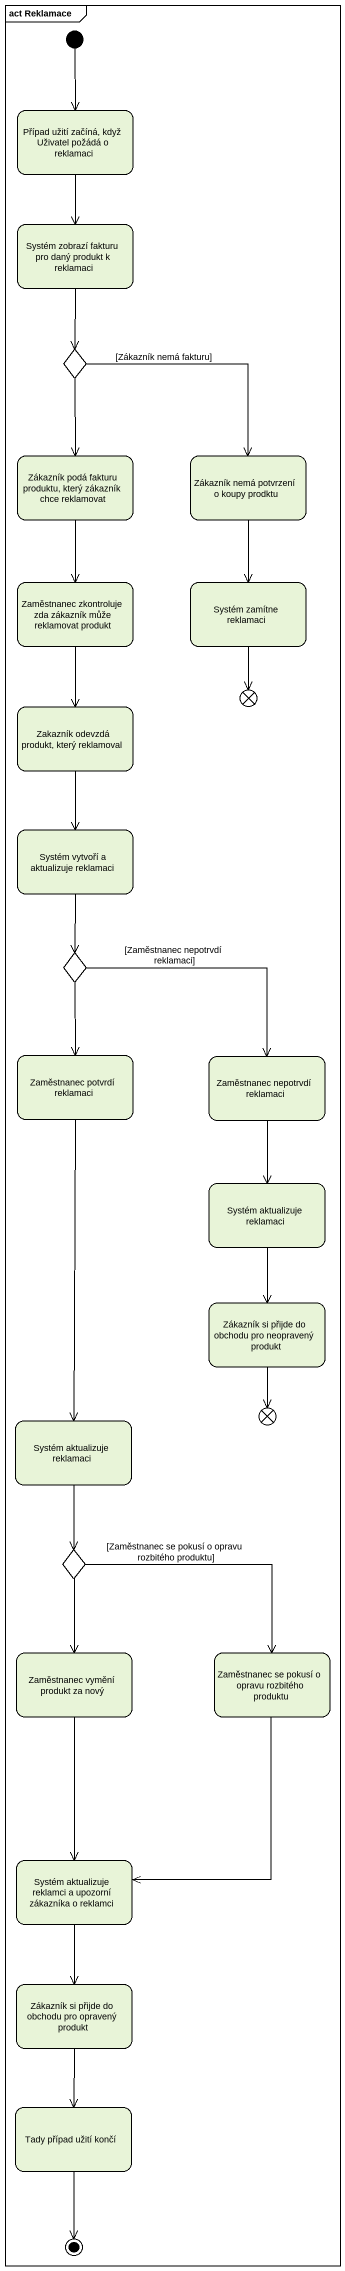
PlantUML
@startuml
mainframe act Reklamace
hide empty description
state "Případ užití začíná, když Uživatel požádá o reklamaci" as Případ_užití_začíná_když
state "Systém zobrazí fakturu pro daný produkt k reklamaci" as Systém_zobrazí_fakturu_pro
state choice1 <<choice>>
state "Zákazník podá fakturu produktu, který zákazník chce reklamovat" as Zákazník_podá_fakturu
state "Zákazník nemá potvrzení o koupy prodktu" as Zákazník_nemá_potvrzení_o
state "Zaměstnanec zkontroluje zda zákazník může reklamovat produkt" as Zaměstnanec_zkontroluje_zda
state "Systém zamítne reklamaci" as Systém_zamítne_reklamaci
state "Zakazník odevzdá produkt, který reklamoval" as Zakazník_odevzdá_produkt
state flowfinal1 <<end>>
state "Systém vytvoří a aktualizuje reklamaci" as Systém_vytvoří_a
state choice2 <<choice>>
state "Zaměstnanec potvrdí reklamaci" as Zaměstnanec_potvrdí
state "Zaměstnanec nepotrvdí reklamaci" as Zaměstnanec_nepotrvdí
state "Systém aktualizuje reklamaci" as Systém_aktualizuje_reklamaci
state "Zákazník si přijde do obchodu pro neopravený produkt" as Zákazník_si_přijde_do
state flowfinal2 <<end>>
state "Systém aktualizuje reklamaci" as Systém_aktualizuje_reklamaci_2
state choice3 <<choice>>
state "Zaměstnanec vymění produkt za nový" as Zaměstnanec_vymění_produkt
state "Zaměstnanec se pokusí o opravu rozbitého produktu" as Zaměstnanec_se_pokusí_o
state "Systém aktualizuje reklamci a upozorní zákazníka o reklamci" as Systém_aktualizuje_reklamci
state "Zákazník si přijde do obchodu pro opravený produkt" as Zákazník_si_přijde_do_2
state "Tady případ užití končí" as Tady_případ_užití_končí
[*] --> Případ_užití_začíná_když
Případ_užití_začíná_když --> Systém_zobrazí_fakturu_pro
Systém_zobrazí_fakturu_pro --> choice1
choice1 --> Zákazník_podá_fakturu
choice1 --> Zákazník_nemá_potvrzení_o : [Zákazník nemá fakturu]
Zákazník_podá_fakturu --> Zaměstnanec_zkontroluje_zda
Zákazník_nemá_potvrzení_o --> Systém_zamítne_reklamaci
Zaměstnanec_zkontroluje_zda --> Zakazník_odevzdá_produkt
Systém_zamítne_reklamaci --> flowfinal1
Zakazník_odevzdá_produkt --> Systém_vytvoří_a
Systém_vytvoří_a --> choice2
choice2 --> Zaměstnanec_potvrdí
choice2 --> Zaměstnanec_nepotrvdí : [Zaměstnanec nepotrvdí reklamaci]
Zaměstnanec_potvrdí --> Systém_aktualizuje_reklamaci_2
Zaměstnanec_nepotrvdí --> Systém_aktualizuje_reklamaci
Systém_aktualizuje_reklamaci --> Zákazník_si_přijde_do
Zákazník_si_přijde_do --> flowfinal2
Systém_aktualizuje_reklamaci_2 --> choice3
choice3 --> Zaměstnanec_vymění_produkt
choice3 --> Zaměstnanec_se_pokusí_o : [Zaměstnanec se pokusí o opravu rozbitého produktu]
Zaměstnanec_vymění_produkt --> Systém_aktualizuje_reklamci
Zaměstnanec_se_pokusí_o --> Systém_aktualizuje_reklamci
Systém_aktualizuje_reklamci --> Zákazník_si_přijde_do_2
Zákazník_si_přijde_do_2 --> Tady_případ_užití_končí
Tady_případ_užití_končí --> [*]
@enduml
